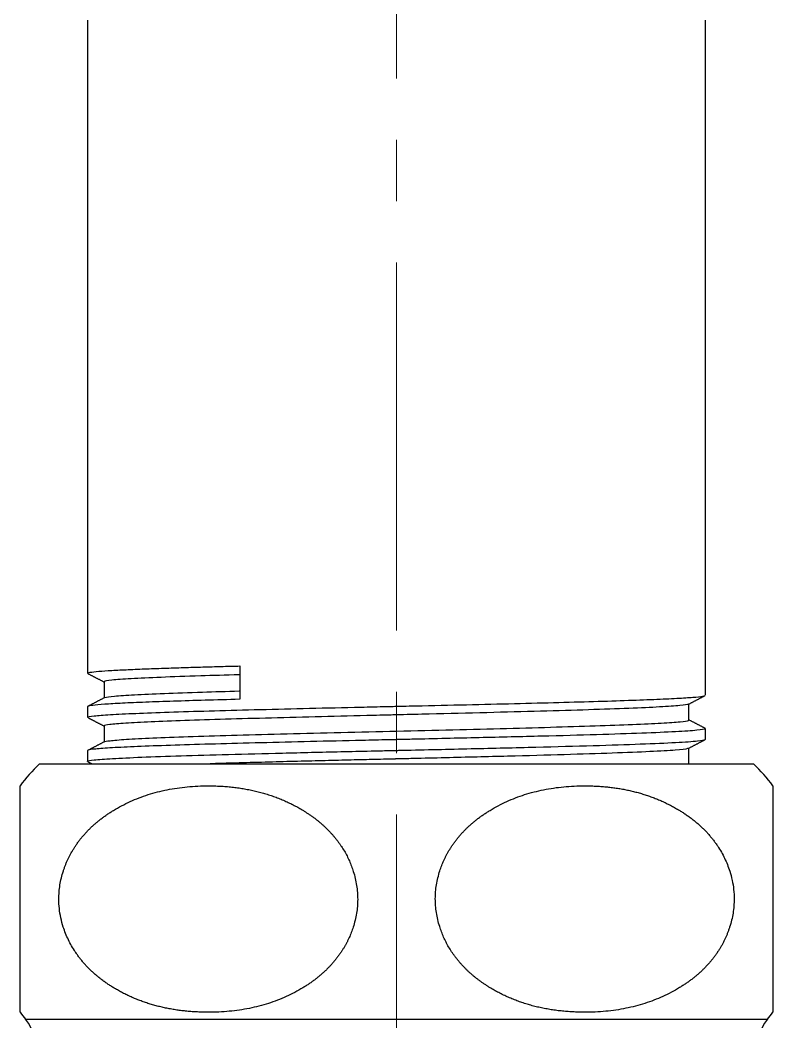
# Model space of a CAD drawing. Header units: millimetres. Extents: x 4257 to 5098, y 860 to 1455.
# Drawn here: x 4440.2 to 4479.2, y 1333.8 to 1385.7 of the extents above; entities that cross this region are included whole.
import ezdxf

# ---------------------------------------------------------------- set-up
doc = ezdxf.new("R2010")
doc.units = ezdxf.units.MM
doc.linetypes.add('CENTER2', pattern=[28.575, 19.05, -3.175, 3.175, -3.175])

msp = doc.modelspace()

# ---------------------------------------------------------------- linework, layer by layer
at = {"color": 1, "linetype": 'CENTER2', "lineweight": 18}
msp.add_line((4459.692, 1268.356), (4459.692, 1428.682), dxfattribs=at)
at = {"lineweight": 25}
for p, q in [((4443.692, 1385.68), (4443.692, 1351.869)), ((4475.692, 1350.728), (4475.692, 1385.68)), ((4451.569, 1352.245), (4451.569, 1350.518)), ((4444.546, 1351.426), (4444.546, 1350.586)), ((4443.692, 1350.139), (4443.692, 1349.586)), ((4474.837, 1349.446), (4474.837, 1350.274)), ((4444.546, 1349.138), (4444.546, 1348.313)), ((4475.692, 1348.445), (4475.692, 1348.998)), ((4475.69, 1348.441), (4475.692, 1348.445)), ((4474.837, 1347.18), (4474.837, 1347.998)), ((4443.692, 1347.862), (4443.692, 1347.305)), ((4441.192, 1347.18), (4478.192, 1347.18)), ((4440.479, 1333.954), (4478.904, 1333.954))]:
    msp.add_line(p, q, dxfattribs=at)
for centre, radius, start, end in [((4448.022, 1340.18), 9.78, 134.2961, 143.1959), ((4471.361, 1340.18), 9.78, 36.8021, 45.7039), ((4448.022, 1340.18), 9.78, 216.8021, 219.5389), ((4438.937, 1332.681), 2, 342.8767, 39.5389), ((4480.446, 1332.681), 2, 140.4611, 197.1233), ((4471.361, 1340.18), 9.78, 320.4611, 323.1959)]:
    msp.add_arc(centre, radius, start, end, dxfattribs=at)
for points, knots in [([(4443.692, 1351.869), (4443.691, 1351.886), (4443.74, 1351.901), (4443.928, 1351.934), (4444.079, 1351.951), (4444.46, 1351.983), (4444.69, 1351.999), (4445.207, 1352.029), (4445.493, 1352.044), (4446.103, 1352.072), (4446.425, 1352.085), (4447.088, 1352.11), (4447.429, 1352.123), (4448.113, 1352.146), (4448.456, 1352.157), (4449.132, 1352.178), (4449.465, 1352.187), (4450.11, 1352.206), (4450.423, 1352.215), (4451.019, 1352.231), (4451.303, 1352.239), (4451.569, 1352.245)], [0, 0, 0, 0, 0.089437, 0.089437, 0.190611, 0.190611, 0.291785, 0.291785, 0.392958, 0.392958, 0.494132, 0.494132, 0.595306, 0.595306, 0.696479, 0.696479, 0.797653, 0.797653, 0.898826, 0.898826, 1, 1, 1, 1]), ([(4451.556, 1351.788), (4450.846, 1351.768), (4450.173, 1351.748), (4448.793, 1351.704), (4448.107, 1351.68), (4446.9, 1351.631), (4446.379, 1351.607), (4445.524, 1351.558), (4445.189, 1351.534), (4444.72, 1351.486), (4444.586, 1351.461), (4444.548, 1351.433), (4444.546, 1351.429), (4444.546, 1351.426)], [0, 0, 0, 0, 0.165998, 0.165998, 0.36648, 0.36648, 0.566961, 0.566961, 0.767442, 0.767442, 0.967923, 0.967923, 1, 1, 1, 1]), ([(4443.692, 1349.586), (4443.692, 1349.589), (4443.693, 1349.592), (4443.719, 1349.617), (4443.832, 1349.639), (4444.23, 1349.683), (4444.514, 1349.705), (4445.239, 1349.749), (4445.68, 1349.77), (4446.7, 1349.814), (4447.279, 1349.835), (4448.552, 1349.878), (4449.246, 1349.899), (4450.725, 1349.941), (4451.51, 1349.962), (4453.144, 1350.004), (4453.994, 1350.025), (4455.73, 1350.066), (4456.617, 1350.087), (4457.955, 1350.118), (4458.402, 1350.128), (4459.073, 1350.143), (4459.353, 1350.149), (4459.632, 1350.156), (4459.689, 1350.157), (4459.69, 1350.157), (4459.697, 1350.157), (4459.708, 1350.158), (4459.732, 1350.158), (4459.781, 1350.159), (4459.879, 1350.161), (4460.187, 1350.168), (4460.466, 1350.175), (4461.578, 1350.2), (4462.457, 1350.22), (4464.169, 1350.26), (4465.002, 1350.28), (4466.603, 1350.319), (4467.371, 1350.339), (4468.823, 1350.378), (4469.508, 1350.397), (4470.781, 1350.435), (4471.369, 1350.454), (4472.439, 1350.492), (4472.921, 1350.51), (4473.771, 1350.547), (4474.139, 1350.566), (4474.759, 1350.602), (4475.011, 1350.62), (4475.398, 1350.656), (4475.533, 1350.674), (4475.64, 1350.698), (4475.661, 1350.705), (4475.675, 1350.712)], [0, 0, 0, 0, 0.009265, 0.009265, 0.081644, 0.081644, 0.154024, 0.154024, 0.226404, 0.226404, 0.298784, 0.298784, 0.371164, 0.371164, 0.443544, 0.443544, 0.515924, 0.515924, 0.588303, 0.588303, 0.624493, 0.624493, 0.642588, 0.647112, 0.647112, 0.647253, 0.647253, 0.647395, 0.647678, 0.648243, 0.649374, 0.651636, 0.660683, 0.660683, 0.696873, 0.696873, 0.733063, 0.733063, 0.769253, 0.769253, 0.805443, 0.805443, 0.841633, 0.841633, 0.877823, 0.877823, 0.914013, 0.914013, 0.950203, 0.950203, 0.986393, 0.986393, 1, 1, 1, 1]), ([(4451.569, 1350.518), (4450.954, 1350.502), (4450.356, 1350.485), (4449.211, 1350.452), (4448.663, 1350.435), (4447.633, 1350.401), (4447.15, 1350.384), (4446.264, 1350.349), (4445.86, 1350.332), (4445.145, 1350.297), (4444.834, 1350.279), (4444.317, 1350.243), (4444.112, 1350.225), (4443.817, 1350.188), (4443.727, 1350.17), (4443.694, 1350.147), (4443.692, 1350.143), (4443.692, 1350.139)], [0, 0, 0, 0, 0.138581, 0.138581, 0.277162, 0.277162, 0.415743, 0.415743, 0.554324, 0.554324, 0.692905, 0.692905, 0.831486, 0.831486, 0.970067, 0.970067, 1, 1, 1, 1]), ([(4444.586, 1350.613), (4444.587, 1350.613), (4444.588, 1350.614), (4444.664, 1350.637), (4444.831, 1350.661), (4445.347, 1350.707), (4445.695, 1350.73), (4446.559, 1350.777), (4447.075, 1350.8), (4448.257, 1350.847), (4448.922, 1350.87), (4450.243, 1350.912), (4450.877, 1350.931), (4451.546, 1350.95)], [0, 0, 0, 0, 0.004136, 0.004136, 0.210918, 0.210918, 0.417701, 0.417701, 0.624483, 0.624483, 0.831266, 0.831266, 1, 1, 1, 1]), ([(4474.82, 1350.268), (4474.819, 1350.268), (4474.819, 1350.268), (4474.769, 1350.243), (4474.617, 1350.219), (4474.113, 1350.17), (4473.762, 1350.145), (4472.875, 1350.096), (4472.339, 1350.072), (4471.103, 1350.023), (4470.404, 1349.998), (4468.871, 1349.949), (4468.036, 1349.925), (4466.267, 1349.876), (4465.332, 1349.851), (4463.398, 1349.802), (4462.399, 1349.778), (4460.884, 1349.741), (4460.376, 1349.728), (4459.836, 1349.715), (4459.788, 1349.714), (4459.732, 1349.713), (4459.708, 1349.712), (4459.697, 1349.712), (4459.692, 1349.712), (4459.685, 1349.712), (4459.625, 1349.71), (4459.452, 1349.706), (4459.057, 1349.697), (4458.718, 1349.688), (4457.588, 1349.661), (4456.687, 1349.639), (4454.92, 1349.595), (4454.055, 1349.573), (4452.389, 1349.528), (4451.588, 1349.506), (4450.082, 1349.461), (4449.376, 1349.439), (4448.084, 1349.394), (4447.499, 1349.371), (4446.473, 1349.326), (4446.031, 1349.303), (4445.312, 1349.257), (4445.034, 1349.234), (4444.656, 1349.188), (4444.555, 1349.165), (4444.546, 1349.14), (4444.546, 1349.139), (4444.546, 1349.138)], [0, 0, 0, 0, 0.000249, 0.000249, 0.062547, 0.062547, 0.124844, 0.124844, 0.187142, 0.187142, 0.249439, 0.249439, 0.311737, 0.311737, 0.374034, 0.374034, 0.436332, 0.436332, 0.467481, 0.467481, 0.469427, 0.470401, 0.470888, 0.470888, 0.471131, 0.471131, 0.471374, 0.475268, 0.483055, 0.498629, 0.498629, 0.560927, 0.560927, 0.623225, 0.623225, 0.685522, 0.685522, 0.74782, 0.74782, 0.810117, 0.810117, 0.872415, 0.872415, 0.934712, 0.934712, 0.99701, 0.99701, 1, 1, 1, 1]), ([(4475.692, 1348.998), (4475.691, 1348.994), (4475.689, 1348.991), (4475.648, 1348.962), (4475.503, 1348.938), (4474.988, 1348.888), (4474.619, 1348.863), (4473.664, 1348.813), (4473.078, 1348.787), (4471.708, 1348.736), (4470.923, 1348.711), (4469.183, 1348.659), (4468.228, 1348.633), (4466.186, 1348.581), (4465.1, 1348.555), (4462.843, 1348.502), (4461.672, 1348.475), (4460.34, 1348.445), (4460.117, 1348.44), (4459.858, 1348.434), (4459.742, 1348.431), (4459.7, 1348.43), (4459.69, 1348.43), (4459.687, 1348.43), (4459.676, 1348.43), (4459.655, 1348.429), (4459.406, 1348.424), (4459.164, 1348.418), (4458.481, 1348.403), (4458.027, 1348.393), (4456.67, 1348.362), (4455.774, 1348.341), (4454.028, 1348.3), (4453.178, 1348.279), (4451.547, 1348.238), (4450.767, 1348.217), (4449.3, 1348.175), (4448.614, 1348.154), (4447.357, 1348.113), (4446.786, 1348.092), (4445.778, 1348.05), (4445.34, 1348.029), (4444.613, 1347.987), (4444.323, 1347.966), (4443.9, 1347.924), (4443.767, 1347.903), (4443.7, 1347.875), (4443.692, 1347.869), (4443.692, 1347.862)], [0, 0, 0, 0, 0.009471, 0.009471, 0.07018, 0.07018, 0.130889, 0.130889, 0.191598, 0.191598, 0.252307, 0.252307, 0.313016, 0.313016, 0.373725, 0.373725, 0.434434, 0.434434, 0.442023, 0.445817, 0.447714, 0.447951, 0.447951, 0.448189, 0.448189, 0.448663, 0.449611, 0.464789, 0.464789, 0.495143, 0.495143, 0.555852, 0.555852, 0.616561, 0.616561, 0.677271, 0.677271, 0.73798, 0.73798, 0.798689, 0.798689, 0.859398, 0.859398, 0.920107, 0.920107, 0.980816, 0.980816, 1, 1, 1, 1]), ([(4444.556, 1348.317), (4444.587, 1348.337), (4444.686, 1348.357), (4445.046, 1348.4), (4445.332, 1348.424), (4446.078, 1348.47), (4446.537, 1348.494), (4447.611, 1348.54), (4448.226, 1348.564), (4449.591, 1348.61), (4450.339, 1348.633), (4451.943, 1348.68), (4452.797, 1348.703), (4454.581, 1348.75), (4455.51, 1348.773), (4457.407, 1348.82), (4458.376, 1348.843), (4460.318, 1348.89), (4461.292, 1348.913), (4463.207, 1348.96), (4464.149, 1348.983), (4465.966, 1349.03), (4466.841, 1349.053), (4468.493, 1349.1), (4469.27, 1349.123), (4470.695, 1349.17), (4471.345, 1349.193), (4472.491, 1349.24), (4472.989, 1349.263), (4473.815, 1349.31), (4474.143, 1349.333), (4474.617, 1349.38), (4474.763, 1349.403), (4474.829, 1349.433), (4474.837, 1349.439), (4474.837, 1349.445)], [0, 0, 0, 0, 0.053062, 0.053062, 0.115051, 0.115051, 0.177039, 0.177039, 0.239028, 0.239028, 0.301017, 0.301017, 0.363005, 0.363005, 0.424994, 0.424994, 0.486982, 0.486982, 0.548971, 0.548971, 0.61096, 0.61096, 0.672948, 0.672948, 0.734937, 0.734937, 0.796925, 0.796925, 0.858914, 0.858914, 0.920903, 0.920903, 0.982891, 0.982891, 1, 1, 1, 1]), ([(4443.692, 1347.305), (4443.692, 1347.306), (4443.692, 1347.308), (4443.704, 1347.333), (4443.82, 1347.357), (4444.254, 1347.405), (4444.573, 1347.429), (4445.401, 1347.476), (4445.911, 1347.5), (4447.101, 1347.548), (4447.781, 1347.571), (4449.287, 1347.619), (4450.112, 1347.643), (4451.876, 1347.691), (4452.814, 1347.714), (4454.767, 1347.762), (4455.782, 1347.786), (4457.332, 1347.822), (4457.853, 1347.834), (4458.639, 1347.851), (4458.901, 1347.857), (4459.295, 1347.866), (4459.459, 1347.87), (4459.631, 1347.874), (4459.674, 1347.875), (4459.684, 1347.875), (4459.689, 1347.875), (4459.69, 1347.875), (4459.697, 1347.875), (4459.721, 1347.876), (4459.82, 1347.878), (4459.915, 1347.88), (4461.198, 1347.91), (4462.398, 1347.937), (4464.722, 1347.991), (4465.847, 1348.018), (4467.968, 1348.072), (4468.964, 1348.099), (4470.781, 1348.152), (4471.603, 1348.179), (4473.038, 1348.232), (4473.65, 1348.258), (4474.643, 1348.311), (4475.024, 1348.337), (4475.504, 1348.385), (4475.636, 1348.408), (4475.677, 1348.43)], [0, 0, 0, 0, 0.004021, 0.004021, 0.071046, 0.071046, 0.13807, 0.13807, 0.205094, 0.205094, 0.272118, 0.272118, 0.339142, 0.339142, 0.406166, 0.406166, 0.47319, 0.47319, 0.506702, 0.506702, 0.523458, 0.523458, 0.531836, 0.533931, 0.534455, 0.534585, 0.534585, 0.534716, 0.534716, 0.534978, 0.536025, 0.540214, 0.540214, 0.607239, 0.607239, 0.674263, 0.674263, 0.741287, 0.741287, 0.808311, 0.808311, 0.875335, 0.875335, 0.942359, 0.942359, 1, 1, 1, 1]), ([(4474.822, 1347.981), (4474.811, 1347.976), (4474.795, 1347.97), (4474.674, 1347.939), (4474.458, 1347.913), (4473.8, 1347.861), (4473.358, 1347.835), (4472.263, 1347.782), (4471.61, 1347.756), (4470.121, 1347.703), (4469.284, 1347.677), (4467.465, 1347.624), (4466.482, 1347.597), (4464.415, 1347.544), (4463.33, 1347.517), (4461.667, 1347.477), (4461.106, 1347.464), (4460.261, 1347.443), (4459.979, 1347.437), (4459.695, 1347.43), (4459.694, 1347.43), (4459.692, 1347.43), (4459.692, 1347.43), (4459.691, 1347.43), (4459.69, 1347.43), (4459.688, 1347.43), (4459.683, 1347.43), (4459.674, 1347.429), (4459.655, 1347.429), (4459.616, 1347.428), (4459.539, 1347.426), (4459.472, 1347.425), (4459.066, 1347.415), (4458.684, 1347.406), (4457.881, 1347.387), (4457.46, 1347.376), (4456.582, 1347.355), (4456.125, 1347.344), (4455.183, 1347.321), (4454.697, 1347.308), (4453.706, 1347.283), (4453.201, 1347.27), (4452.182, 1347.242), (4451.669, 1347.228), (4450.782, 1347.202), (4450.406, 1347.191), (4450.037, 1347.18)], [0, 0, 0, 0, 0.015759, 0.015759, 0.087393, 0.087393, 0.159026, 0.159026, 0.230659, 0.230659, 0.302292, 0.302292, 0.373926, 0.373926, 0.445559, 0.445559, 0.481375, 0.481375, 0.499284, 0.499284, 0.499354, 0.499354, 0.499389, 0.499389, 0.499424, 0.499563, 0.499843, 0.500403, 0.501522, 0.503761, 0.508238, 0.517192, 0.517192, 0.588825, 0.588825, 0.660458, 0.660458, 0.732092, 0.732092, 0.803725, 0.803725, 0.875358, 0.875358, 0.946991, 0.946991, 1, 1, 1, 1]), ([(4440.192, 1334.32), (4440.192, 1334.32), (4440.192, 1334.328), (4440.192, 1334.364), (4440.192, 1334.427), (4440.192, 1334.515), (4440.192, 1334.629), (4440.192, 1334.769), (4440.192, 1334.934), (4440.192, 1335.125), (4440.192, 1335.342), (4440.192, 1335.535), (4440.192, 1335.69), (4440.192, 1335.794), (4440.192, 1335.902), (4440.192, 1336.013), (4440.192, 1336.127), (4440.192, 1336.243), (4440.192, 1336.363), (4440.192, 1336.486), (4440.192, 1336.611), (4440.192, 1336.74), (4440.192, 1336.872), (4440.192, 1337.006), (4440.192, 1337.144), (4440.192, 1337.285), (4440.192, 1337.42), (4440.192, 1337.549), (4440.192, 1337.671), (4440.192, 1337.795), (4440.192, 1337.921), (4440.192, 1338.049), (4440.192, 1338.178), (4440.192, 1338.31), (4440.192, 1338.444), (4440.192, 1338.58), (4440.192, 1338.789), (4440.192, 1339.074), (4440.192, 1339.436), (4440.192, 1339.798), (4440.192, 1340.16), (4440.192, 1340.522), (4440.192, 1340.884), (4440.192, 1341.247), (4440.192, 1341.58), (4440.192, 1341.88), (4440.192, 1342.147), (4440.192, 1342.407), (4440.192, 1342.659), (4440.192, 1342.863), (4440.192, 1343.022), (4440.192, 1343.141), (4440.192, 1343.257), (4440.192, 1343.371), (4440.192, 1343.484), (4440.192, 1343.594), (4440.192, 1343.702), (4440.192, 1343.808), (4440.192, 1343.912), (4440.192, 1344.014), (4440.192, 1344.114), (4440.192, 1344.212), (4440.192, 1344.307), (4440.192, 1344.401), (4440.192, 1344.493), (4440.192, 1344.582), (4440.192, 1344.67), (4440.192, 1344.775), (4440.192, 1344.895), (4440.192, 1345.026), (4440.192, 1345.149), (4440.192, 1345.264), (4440.192, 1345.371), (4440.192, 1345.47), (4440.192, 1345.561), (4440.192, 1345.645), (4440.192, 1345.72), (4440.192, 1345.788), (4440.192, 1345.847), (4440.192, 1345.899), (4440.192, 1345.942), (4440.192, 1345.978), (4440.192, 1346.006), (4440.192, 1346.025), (4440.192, 1346.037), (4440.192, 1346.04), (4440.192, 1346.04)], [0, 0, 0, 0, 0.026305, 0.052919, 0.078922, 0.104367, 0.129306, 0.153798, 0.177904, 0.201688, 0.225217, 0.24856, 0.257641, 0.266591, 0.275415, 0.284118, 0.292706, 0.301185, 0.309562, 0.317844, 0.326036, 0.334147, 0.342183, 0.350151, 0.358061, 0.365918, 0.373732, 0.380106, 0.386445, 0.392754, 0.399039, 0.405306, 0.411561, 0.41781, 0.424058, 0.430312, 0.436578, 0.452688, 0.468406, 0.483849, 0.499144, 0.51443, 0.52987, 0.54559, 0.561711, 0.574228, 0.586735, 0.599279, 0.611908, 0.624669, 0.631176, 0.637713, 0.644285, 0.650896, 0.65755, 0.664253, 0.671008, 0.67782, 0.684693, 0.691632, 0.698639, 0.705719, 0.712876, 0.720113, 0.727434, 0.734842, 0.74234, 0.749932, 0.762894, 0.775905, 0.788978, 0.802124, 0.815355, 0.828683, 0.842119, 0.855674, 0.86936, 0.883185, 0.897162, 0.911299, 0.925606, 0.940092, 0.954766, 0.969637, 0.984712, 1, 1, 1, 1]), ([(4442.203, 1340.18), (4442.203, 1340.018), (4442.22, 1339.692), (4442.297, 1339.206), (4442.413, 1338.773), (4442.549, 1338.392), (4442.694, 1338.064), (4442.862, 1337.746), (4443.021, 1337.489), (4443.161, 1337.288), (4443.273, 1337.137), (4443.39, 1336.99), (4443.512, 1336.846), (4443.64, 1336.706), (4443.773, 1336.569), (4443.911, 1336.435), (4444.054, 1336.305), (4444.203, 1336.179), (4444.356, 1336.055), (4444.515, 1335.935), (4444.68, 1335.819), (4444.849, 1335.706), (4445.034, 1335.59), (4445.234, 1335.472), (4445.449, 1335.354), (4445.668, 1335.242), (4445.89, 1335.137), (4446.116, 1335.038), (4446.345, 1334.946), (4446.578, 1334.859), (4446.815, 1334.78), (4447.055, 1334.706), (4447.299, 1334.639), (4447.546, 1334.578), (4447.797, 1334.524), (4448.052, 1334.476), (4448.31, 1334.435), (4448.572, 1334.399), (4448.837, 1334.37), (4449.106, 1334.348), (4449.379, 1334.332), (4449.655, 1334.322), (4450.026, 1334.318), (4450.485, 1334.328), (4451.027, 1334.365), (4451.554, 1334.428), (4452.068, 1334.517), (4452.567, 1334.631), (4453.052, 1334.771), (4453.522, 1334.936), (4453.979, 1335.127), (4454.421, 1335.343), (4454.762, 1335.536), (4455.01, 1335.691), (4455.169, 1335.795), (4455.323, 1335.903), (4455.473, 1336.014), (4455.618, 1336.128), (4455.759, 1336.244), (4455.895, 1336.364), (4456.026, 1336.487), (4456.154, 1336.613), (4456.276, 1336.741), (4456.394, 1336.873), (4456.508, 1337.008), (4456.617, 1337.146), (4456.721, 1337.287), (4456.815, 1337.422), (4456.899, 1337.551), (4456.974, 1337.673), (4457.046, 1337.797), (4457.113, 1337.923), (4457.178, 1338.051), (4457.238, 1338.181), (4457.296, 1338.313), (4457.349, 1338.447), (4457.399, 1338.582), (4457.47, 1338.792), (4457.551, 1339.077), (4457.624, 1339.439), (4457.669, 1339.8), (4457.685, 1340.162), (4457.672, 1340.524), (4457.63, 1340.887), (4457.558, 1341.25), (4457.467, 1341.582), (4457.363, 1341.883), (4457.253, 1342.151), (4457.13, 1342.41), (4456.991, 1342.663), (4456.864, 1342.866), (4456.755, 1343.026), (4456.669, 1343.144), (4456.58, 1343.261), (4456.488, 1343.375), (4456.393, 1343.487), (4456.295, 1343.598), (4456.193, 1343.706), (4456.089, 1343.812), (4455.981, 1343.916), (4455.87, 1344.018), (4455.756, 1344.118), (4455.638, 1344.215), (4455.518, 1344.311), (4455.394, 1344.405), (4455.267, 1344.496), (4455.137, 1344.586), (4455.003, 1344.673), (4454.836, 1344.778), (4454.632, 1344.897), (4454.393, 1345.028), (4454.149, 1345.15), (4453.9, 1345.265), (4453.647, 1345.372), (4453.389, 1345.47), (4453.127, 1345.561), (4452.861, 1345.644), (4452.59, 1345.72), (4452.314, 1345.787), (4452.034, 1345.846), (4451.75, 1345.898), (4451.461, 1345.941), (4451.168, 1345.977), (4450.87, 1346.005), (4450.568, 1346.025), (4450.261, 1346.037), (4449.869, 1346.042), (4449.399, 1346.032), (4448.855, 1345.995), (4448.327, 1345.931), (4447.812, 1345.842), (4447.312, 1345.728), (4446.826, 1345.588), (4446.355, 1345.422), (4445.897, 1345.23), (4445.455, 1345.013), (4445.113, 1344.819), (4444.865, 1344.664), (4444.706, 1344.559), (4444.552, 1344.451), (4444.402, 1344.34), (4444.257, 1344.226), (4444.117, 1344.109), (4443.981, 1343.989), (4443.849, 1343.866), (4443.722, 1343.74), (4443.6, 1343.611), (4443.482, 1343.478), (4443.369, 1343.343), (4443.26, 1343.205), (4443.156, 1343.064), (4443.059, 1342.924), (4442.969, 1342.786), (4442.886, 1342.65), (4442.808, 1342.511), (4442.735, 1342.37), (4442.666, 1342.227), (4442.601, 1342.082), (4442.541, 1341.934), (4442.485, 1341.784), (4442.411, 1341.565), (4442.329, 1341.274), (4442.256, 1340.91), (4442.212, 1340.545), (4442.203, 1340.301), (4442.203, 1340.18)], [0, 0, 0, 0, 0.010308, 0.020711, 0.031356, 0.039091, 0.046873, 0.05475, 0.062766, 0.066947, 0.071155, 0.075394, 0.079668, 0.083982, 0.088341, 0.09275, 0.097212, 0.101732, 0.106314, 0.110961, 0.115677, 0.120467, 0.125332, 0.131139, 0.136966, 0.142817, 0.148695, 0.154607, 0.160555, 0.166543, 0.172577, 0.178659, 0.184794, 0.190985, 0.197236, 0.203551, 0.209932, 0.216384, 0.22291, 0.229512, 0.236194, 0.242959, 0.249809, 0.263417, 0.276697, 0.289672, 0.302368, 0.314812, 0.327033, 0.339062, 0.350929, 0.362669, 0.374314, 0.378857, 0.383333, 0.387746, 0.392099, 0.396394, 0.400635, 0.404825, 0.408966, 0.413063, 0.417119, 0.421138, 0.425123, 0.429079, 0.433008, 0.436916, 0.440107, 0.443281, 0.446438, 0.449583, 0.452719, 0.455847, 0.458972, 0.462096, 0.465222, 0.468353, 0.476402, 0.484257, 0.491978, 0.499628, 0.507275, 0.514998, 0.52286, 0.530921, 0.537184, 0.543442, 0.549719, 0.55604, 0.562427, 0.565684, 0.568956, 0.572245, 0.575554, 0.578885, 0.58224, 0.585621, 0.58903, 0.59247, 0.595943, 0.59945, 0.602994, 0.606576, 0.610198, 0.613863, 0.61757, 0.621323, 0.625123, 0.631584, 0.638069, 0.644585, 0.651137, 0.657732, 0.664376, 0.671073, 0.67783, 0.684651, 0.691542, 0.698508, 0.705554, 0.712685, 0.719904, 0.727217, 0.734627, 0.742139, 0.749757, 0.7634, 0.776712, 0.789719, 0.802444, 0.814916, 0.827163, 0.839217, 0.851108, 0.862872, 0.874541, 0.879084, 0.883562, 0.887976, 0.89233, 0.896626, 0.900867, 0.905057, 0.909199, 0.913297, 0.917354, 0.921373, 0.925359, 0.929315, 0.933245, 0.937154, 0.940708, 0.944236, 0.947741, 0.951229, 0.954702, 0.958164, 0.96162, 0.965073, 0.968529, 0.976598, 0.984491, 0.992271, 1, 1, 1, 1]), ([(4477.18, 1340.18), (4477.18, 1340.342), (4477.163, 1340.668), (4477.086, 1341.154), (4476.97, 1341.587), (4476.834, 1341.967), (4476.689, 1342.296), (4476.522, 1342.614), (4476.362, 1342.87), (4476.223, 1343.072), (4476.111, 1343.222), (4475.993, 1343.37), (4475.871, 1343.513), (4475.743, 1343.654), (4475.61, 1343.791), (4475.472, 1343.924), (4475.329, 1344.054), (4475.18, 1344.181), (4475.027, 1344.304), (4474.868, 1344.424), (4474.704, 1344.541), (4474.534, 1344.654), (4474.349, 1344.77), (4474.149, 1344.888), (4473.934, 1345.006), (4473.715, 1345.117), (4473.493, 1345.223), (4473.267, 1345.322), (4473.038, 1345.414), (4472.805, 1345.5), (4472.568, 1345.58), (4472.328, 1345.654), (4472.084, 1345.721), (4471.837, 1345.781), (4471.586, 1345.836), (4471.331, 1345.884), (4471.073, 1345.925), (4470.811, 1345.96), (4470.546, 1345.989), (4470.277, 1346.012), (4470.004, 1346.028), (4469.728, 1346.038), (4469.358, 1346.042), (4468.898, 1346.032), (4468.356, 1345.995), (4467.829, 1345.932), (4467.315, 1345.843), (4466.816, 1345.729), (4466.331, 1345.589), (4465.861, 1345.424), (4465.405, 1345.233), (4464.962, 1345.017), (4464.621, 1344.824), (4464.373, 1344.669), (4464.214, 1344.564), (4464.06, 1344.457), (4463.91, 1344.346), (4463.765, 1344.232), (4463.625, 1344.115), (4463.488, 1343.996), (4463.357, 1343.873), (4463.23, 1343.747), (4463.107, 1343.618), (4462.989, 1343.487), (4462.875, 1343.352), (4462.766, 1343.214), (4462.662, 1343.073), (4462.568, 1342.938), (4462.484, 1342.809), (4462.409, 1342.687), (4462.337, 1342.563), (4462.27, 1342.437), (4462.205, 1342.309), (4462.145, 1342.179), (4462.088, 1342.047), (4462.034, 1341.913), (4461.984, 1341.777), (4461.913, 1341.568), (4461.833, 1341.283), (4461.759, 1340.921), (4461.714, 1340.559), (4461.698, 1340.197), (4461.711, 1339.835), (4461.753, 1339.473), (4461.825, 1339.11), (4461.917, 1338.777), (4462.02, 1338.477), (4462.13, 1338.209), (4462.254, 1337.949), (4462.392, 1337.697), (4462.519, 1337.494), (4462.628, 1337.334), (4462.714, 1337.216), (4462.803, 1337.099), (4462.895, 1336.985), (4462.99, 1336.873), (4463.088, 1336.762), (4463.19, 1336.654), (4463.294, 1336.548), (4463.402, 1336.444), (4463.513, 1336.342), (4463.628, 1336.242), (4463.745, 1336.144), (4463.866, 1336.049), (4463.989, 1335.955), (4464.116, 1335.864), (4464.246, 1335.774), (4464.38, 1335.687), (4464.548, 1335.582), (4464.751, 1335.462), (4464.99, 1335.332), (4465.235, 1335.21), (4465.483, 1335.095), (4465.736, 1334.988), (4465.994, 1334.889), (4466.256, 1334.798), (4466.522, 1334.715), (4466.793, 1334.64), (4467.069, 1334.573), (4467.349, 1334.513), (4467.633, 1334.462), (4467.922, 1334.418), (4468.215, 1334.383), (4468.513, 1334.355), (4468.815, 1334.335), (4469.122, 1334.323), (4469.514, 1334.317), (4469.984, 1334.328), (4470.528, 1334.365), (4471.057, 1334.428), (4471.571, 1334.517), (4472.071, 1334.632), (4472.557, 1334.772), (4473.029, 1334.938), (4473.486, 1335.13), (4473.929, 1335.347), (4474.271, 1335.541), (4474.518, 1335.696), (4474.677, 1335.801), (4474.831, 1335.909), (4474.981, 1336.02), (4475.126, 1336.134), (4475.266, 1336.251), (4475.402, 1336.371), (4475.534, 1336.494), (4475.661, 1336.62), (4475.783, 1336.749), (4475.901, 1336.881), (4476.015, 1337.016), (4476.123, 1337.154), (4476.228, 1337.295), (4476.324, 1337.435), (4476.414, 1337.574), (4476.497, 1337.71), (4476.575, 1337.849), (4476.648, 1337.99), (4476.717, 1338.133), (4476.782, 1338.278), (4476.842, 1338.426), (4476.898, 1338.575), (4476.972, 1338.795), (4477.054, 1339.086), (4477.127, 1339.45), (4477.171, 1339.814), (4477.18, 1340.058), (4477.18, 1340.18)], [0, 0, 0, 0, 0.010308, 0.020711, 0.031356, 0.039091, 0.046873, 0.05475, 0.062766, 0.066947, 0.071155, 0.075394, 0.079668, 0.083982, 0.088341, 0.09275, 0.097212, 0.101732, 0.106314, 0.110961, 0.115677, 0.120467, 0.125332, 0.131139, 0.136966, 0.142817, 0.148695, 0.154607, 0.160555, 0.166543, 0.172577, 0.178659, 0.184794, 0.190985, 0.197236, 0.203551, 0.209932, 0.216384, 0.22291, 0.229512, 0.236194, 0.242959, 0.249809, 0.263417, 0.276697, 0.289672, 0.302368, 0.314812, 0.327033, 0.339062, 0.350929, 0.362669, 0.374314, 0.378857, 0.383333, 0.387746, 0.392099, 0.396394, 0.400635, 0.404825, 0.408966, 0.413063, 0.417119, 0.421138, 0.425123, 0.429079, 0.433008, 0.436916, 0.440107, 0.443281, 0.446438, 0.449583, 0.452719, 0.455847, 0.458972, 0.462096, 0.465222, 0.468353, 0.476402, 0.484257, 0.491978, 0.499628, 0.507275, 0.514998, 0.52286, 0.530921, 0.537184, 0.543442, 0.549719, 0.55604, 0.562427, 0.565684, 0.568956, 0.572245, 0.575554, 0.578885, 0.58224, 0.585621, 0.58903, 0.59247, 0.595943, 0.59945, 0.602994, 0.606576, 0.610198, 0.613863, 0.61757, 0.621323, 0.625123, 0.631584, 0.638069, 0.644585, 0.651137, 0.657732, 0.664376, 0.671073, 0.67783, 0.684651, 0.691542, 0.698508, 0.705554, 0.712685, 0.719904, 0.727217, 0.734627, 0.742139, 0.749757, 0.7634, 0.776712, 0.789719, 0.802444, 0.814916, 0.827163, 0.839217, 0.851108, 0.862872, 0.874541, 0.879084, 0.883562, 0.887976, 0.89233, 0.896626, 0.900867, 0.905057, 0.909199, 0.913297, 0.917354, 0.921373, 0.925359, 0.929315, 0.933245, 0.937154, 0.940708, 0.944236, 0.947741, 0.951229, 0.954702, 0.958164, 0.96162, 0.965073, 0.968529, 0.976598, 0.984491, 0.992271, 1, 1, 1, 1]), ([(4479.192, 1346.04), (4479.192, 1346.04), (4479.192, 1346.032), (4479.192, 1345.996), (4479.192, 1345.933), (4479.192, 1345.845), (4479.192, 1345.731), (4479.192, 1345.591), (4479.192, 1345.426), (4479.192, 1345.235), (4479.192, 1345.018), (4479.192, 1344.824), (4479.192, 1344.67), (4479.192, 1344.565), (4479.192, 1344.458), (4479.192, 1344.347), (4479.192, 1344.233), (4479.192, 1344.117), (4479.192, 1343.997), (4479.192, 1343.874), (4479.192, 1343.748), (4479.192, 1343.62), (4479.192, 1343.488), (4479.192, 1343.353), (4479.192, 1343.216), (4479.192, 1343.075), (4479.192, 1342.94), (4479.192, 1342.811), (4479.192, 1342.689), (4479.192, 1342.565), (4479.192, 1342.439), (4479.192, 1342.311), (4479.192, 1342.181), (4479.192, 1342.05), (4479.192, 1341.916), (4479.192, 1341.78), (4479.192, 1341.571), (4479.192, 1341.286), (4479.192, 1340.924), (4479.192, 1340.562), (4479.192, 1340.2), (4479.192, 1339.838), (4479.192, 1339.476), (4479.192, 1339.113), (4479.192, 1338.78), (4479.192, 1338.48), (4479.192, 1338.212), (4479.192, 1337.953), (4479.192, 1337.7), (4479.192, 1337.497), (4479.192, 1337.338), (4479.192, 1337.219), (4479.192, 1337.103), (4479.192, 1336.988), (4479.192, 1336.876), (4479.192, 1336.766), (4479.192, 1336.658), (4479.192, 1336.552), (4479.192, 1336.448), (4479.192, 1336.346), (4479.192, 1336.246), (4479.192, 1336.148), (4479.192, 1336.052), (4479.192, 1335.959), (4479.192, 1335.867), (4479.192, 1335.778), (4479.192, 1335.69), (4479.192, 1335.585), (4479.192, 1335.465), (4479.192, 1335.334), (4479.192, 1335.211), (4479.192, 1335.096), (4479.192, 1334.989), (4479.192, 1334.89), (4479.192, 1334.798), (4479.192, 1334.715), (4479.192, 1334.64), (4479.192, 1334.572), (4479.192, 1334.513), (4479.192, 1334.461), (4479.192, 1334.418), (4479.192, 1334.382), (4479.192, 1334.354), (4479.192, 1334.334), (4479.192, 1334.322), (4479.192, 1334.32), (4479.192, 1334.32)], [0, 0, 0, 0, 0.026305, 0.052919, 0.078922, 0.104367, 0.129306, 0.153798, 0.177904, 0.201688, 0.225217, 0.24856, 0.257641, 0.266591, 0.275415, 0.284118, 0.292706, 0.301185, 0.309562, 0.317844, 0.326036, 0.334147, 0.342183, 0.350151, 0.358061, 0.365918, 0.373732, 0.380106, 0.386445, 0.392754, 0.399039, 0.405306, 0.411561, 0.41781, 0.424058, 0.430312, 0.436578, 0.452688, 0.468406, 0.483849, 0.499144, 0.51443, 0.52987, 0.54559, 0.561711, 0.574228, 0.586735, 0.599279, 0.611908, 0.624669, 0.631176, 0.637713, 0.644285, 0.650896, 0.65755, 0.664253, 0.671008, 0.67782, 0.684693, 0.691632, 0.698639, 0.705719, 0.712876, 0.720113, 0.727434, 0.734842, 0.74234, 0.749932, 0.762894, 0.775905, 0.788978, 0.802124, 0.815355, 0.828683, 0.842119, 0.855674, 0.86936, 0.883185, 0.897162, 0.911299, 0.925606, 0.940092, 0.954766, 0.969637, 0.984712, 1, 1, 1, 1])]:
    msp.add_open_spline(points, degree=3, knots=knots, dxfattribs=at)
for points in [[(4443.7, 1351.856), (4444.123, 1351.635), (4444.546, 1351.415)], [(4444.591, 1350.615), (4444.158, 1350.39), (4443.725, 1350.164)], [(4474.815, 1350.263), (4475.248, 1350.488), (4475.681, 1350.714)], [(4443.738, 1349.554), (4444.142, 1349.344), (4444.546, 1349.133)], [(4475.689, 1349.009), (4475.263, 1349.231), (4474.837, 1349.453)], [(4444.561, 1348.321), (4444.128, 1348.095), (4443.696, 1347.869)], [(4474.818, 1347.982), (4475.251, 1348.208), (4475.683, 1348.433)], [(4443.699, 1347.293), (4443.807, 1347.236), (4443.915, 1347.18)]]:
    msp.add_open_spline(points, degree=2, dxfattribs=at)

doc.saveas('drawing.dxf')
